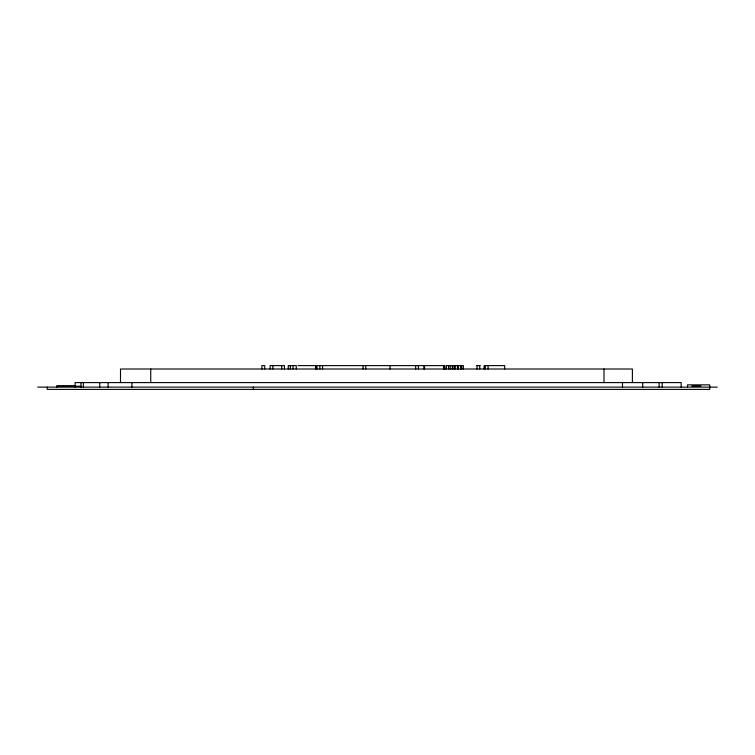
<?xml version="1.0" encoding="UTF-8"?>
<svg xmlns="http://www.w3.org/2000/svg" width="755" height="755" viewBox="0 0 755 755"><rect width="100%" height="100%" fill="white"/><g stroke="black" fill="none" stroke-linecap="round" stroke-linejoin="round"><path stroke-width="1.13" d="M297.951 365.609L315.854 365.609L315.854 369.006M366.496 365.609L444.997 365.609L444.997 369.006M476.632 365.609L480.142 365.609M56.55 385.994L75.377 385.994M691.844 385.994L700.895 385.994M37.75 387.126L717.25 387.126M687.541 387.126L687.541 384.861L709.757 384.861L709.757 389.391L47.225 389.391L47.225 387.126M681.199 387.126L681.199 382.596L75.104 382.596L75.104 387.126M662.192 382.596L662.192 387.126M659.124 382.596L659.124 387.126M642.694 382.596L642.694 387.126M632.388 382.596L632.388 369.006L120.498 369.006L120.498 382.596M622.488 382.596L622.488 387.126M603.991 369.006L603.991 382.596M504.651 369.006L504.651 365.609L484.087 365.609L484.087 369.006M488.079 365.609L488.079 369.006M485.276 365.609L485.276 369.006M479.746 365.609L479.746 369.006M477.009 365.609L477.009 369.006M463.362 369.006L463.362 365.609L452.575 365.609L452.575 369.006M461.73 365.609L461.73 369.006M460.692 365.609L460.692 369.006M460.578 365.609L460.578 369.006M458.417 365.609L458.417 369.006M457.454 365.609L457.454 369.006M455.18 365.609L455.284 369.006M454.142 365.609L454.142 369.006M452.264 369.006L452.264 365.609L446.498 365.609L446.498 369.006M450.178 365.609L450.178 369.006M448.574 365.609L448.574 369.006M444.082 365.609L444.082 369.006M443.732 365.609L443.732 369.006M424.518 365.609L424.518 369.006M423.914 365.609L423.914 369.006M418.402 365.609L418.402 369.006M415.675 365.609L415.675 369.006M390.005 365.609L390.005 369.006M365.769 369.006L365.769 365.609L316.987 365.609L316.987 369.006M363.042 365.609L363.042 369.006M322.602 365.609L322.602 369.006M319.875 365.609L319.875 369.006M315.505 365.609L315.505 369.006M296.253 369.006L296.253 365.609L288.268 365.609L288.268 369.006M293.016 365.609L293.016 369.006M290.288 365.609L290.288 369.006M284.427 369.006L284.427 365.609L270.148 365.609L270.148 369.006M281.7 365.609L281.7 369.006M272.876 365.609L272.876 369.006M264.76 369.006L264.76 365.609L261.881 365.609L261.881 369.006M253.34 387.126L253.34 389.391M150.745 369.006L150.745 382.596M131.917 382.596L131.917 387.126M108.154 382.596L108.154 387.126M99.754 382.596L99.754 387.126M83.361 382.596L83.361 387.126M81.002 382.596L81.002 387.126M80.681 387.126L80.681 386.22L56.899 386.22L56.899 387.126"/></g></svg>
